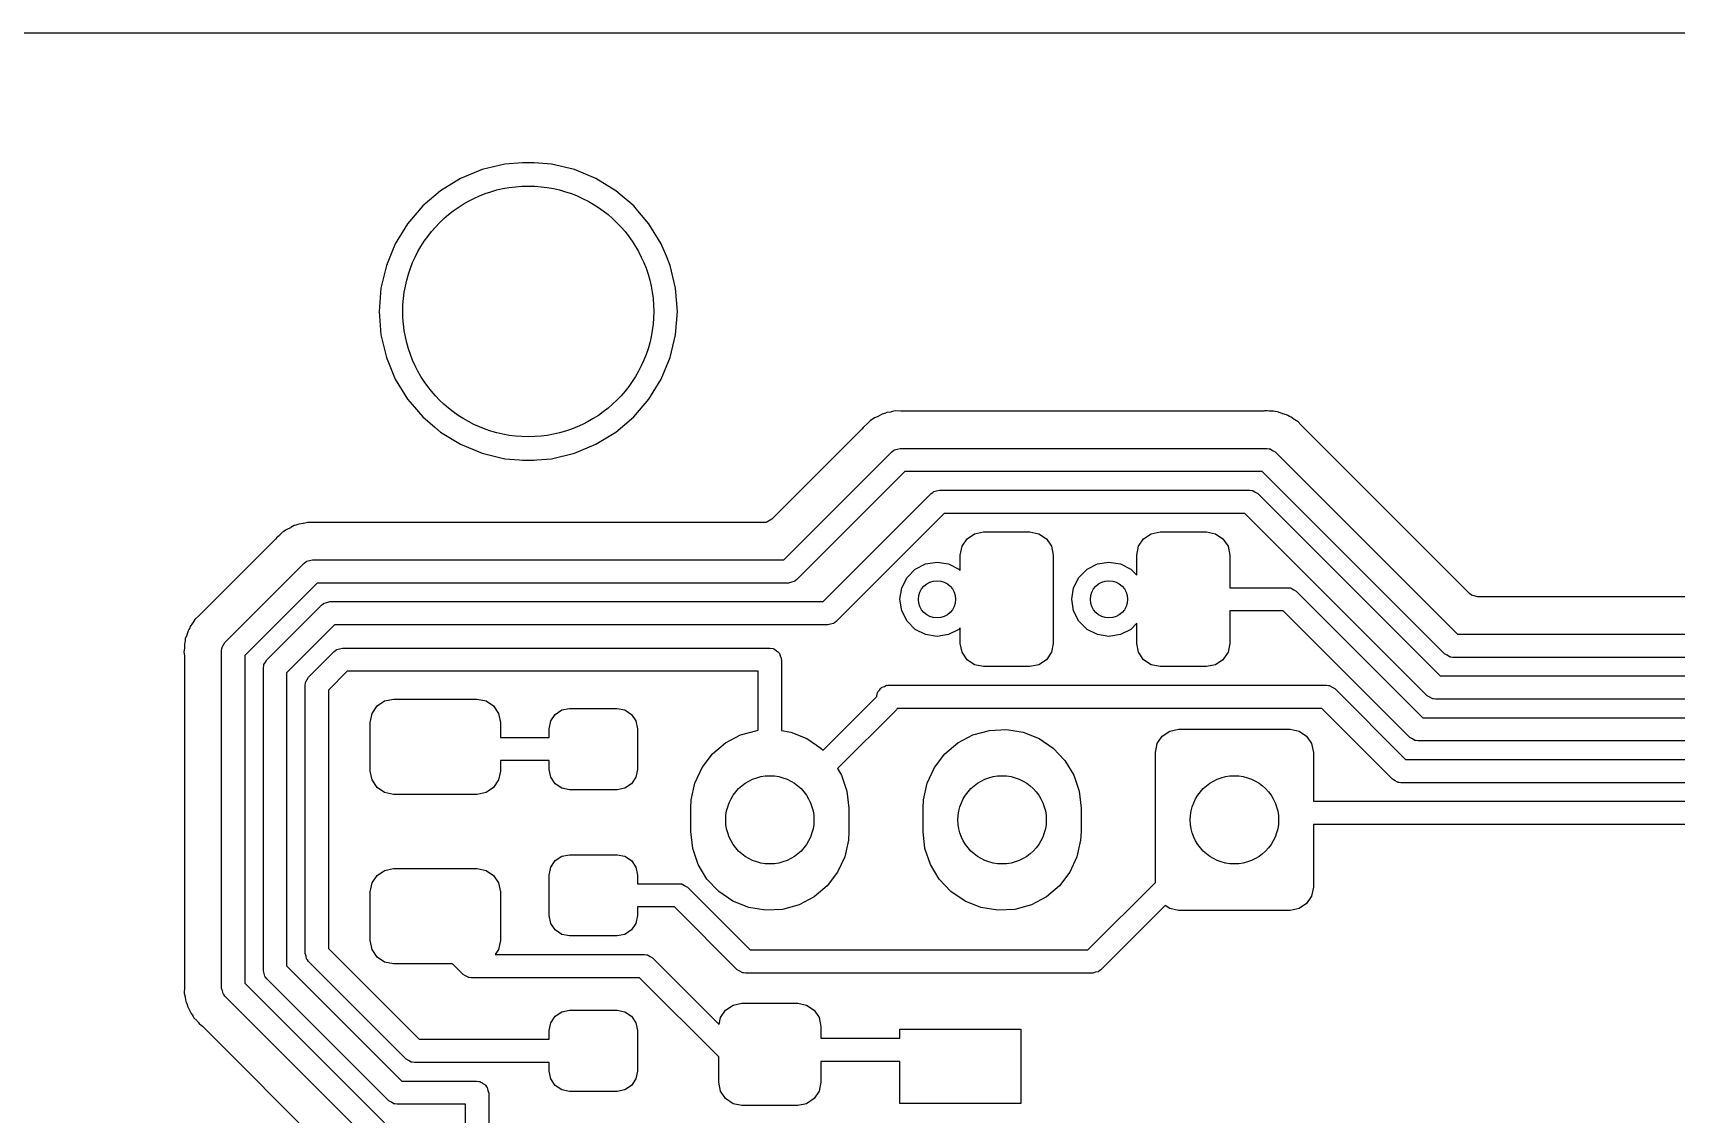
# Model space of a CAD drawing. Extents: x 0.71 to 7.56, y -5.16 to -0.79.
# Drawn here: x 1.444 to 2.14, y -1.246 to -0.787 of the extents above; entities that cross this region are included whole.
import ezdxf

# ---------------------------------------------------------------- set-up
doc = ezdxf.new("R2010")
doc.units = 0
doc.header["$MEASUREMENT"] = 0
doc.layers.add('BLACK', color=7, linetype='CONTINUOUS')

msp = doc.modelspace()

# ---------------------------------------------------------------- linework, layer by layer
at = {"layer": 'BLACK', "linetype": 'CONTINUOUS'}
for p, q in [((0.905618, -0.787421), (3.14472, -0.787421)), ((1.62485, -0.849194), (1.61639, -0.854376)), ((1.63401, -0.845399), (1.62485, -0.849194)), ((1.64366, -0.843083), (1.63401, -0.845399)), ((1.65107, -0.8425), (1.64366, -0.843083)), ((1.65602, -0.8425), (1.65107, -0.8425)), ((1.65107, -0.8425), (1.65107, -0.8425)), ((1.66343, -0.843083), (1.65602, -0.8425)), ((1.65602, -0.8425), (1.65602, -0.8425)), ((1.67308, -0.845399), (1.66343, -0.843083)), ((1.68224, -0.849194), (1.67308, -0.845399)), ((1.6907, -0.854376), (1.68224, -0.849194)), ((1.61639, -0.854376), (1.60885, -0.860818)), ((1.61639, -0.854376), (1.61639, -0.854376)), ((1.69246, -0.855887), (1.6907, -0.854376)), ((1.6907, -0.854376), (1.6907, -0.854376)), ((1.69824, -0.860818), (1.69246, -0.855887)), ((1.60885, -0.860818), (1.60241, -0.86836)), ((1.69994, -0.862812), (1.69824, -0.860818)), ((1.70468, -0.86836), (1.69994, -0.862812)), ((1.60241, -0.86836), (1.59723, -0.876817)), ((1.60241, -0.86836), (1.60241, -0.86836)), ((1.70986, -0.876817), (1.70468, -0.86836)), ((1.70468, -0.86836), (1.70468, -0.86836)), ((1.59723, -0.876817), (1.59343, -0.88598)), ((1.71206, -0.882131), (1.70986, -0.876817)), ((1.71366, -0.88598), (1.71206, -0.882131)), ((1.59343, -0.88598), (1.59111, -0.895624)), ((1.71597, -0.895624), (1.71366, -0.88598)), ((1.59111, -0.895624), (1.59034, -0.905512)), ((1.71675, -0.905512), (1.71597, -0.895624)), ((1.59034, -0.905512), (1.59111, -0.9154)), ((1.71597, -0.9154), (1.71675, -0.905512)), ((1.59111, -0.9154), (1.59343, -0.925044)), ((1.71366, -0.925044), (1.71597, -0.9154)), ((1.59343, -0.925044), (1.59723, -0.934207)), ((1.70986, -0.934207), (1.71366, -0.925044)), ((1.59723, -0.934207), (1.60241, -0.942664)), ((1.70468, -0.942664), (1.70986, -0.934207)), ((1.60241, -0.942664), (1.60241, -0.942664)), ((1.60241, -0.942664), (1.6044, -0.945001)), ((1.6044, -0.945001), (1.60885, -0.950206)), ((1.69824, -0.950206), (1.70468, -0.942664)), ((1.60885, -0.950206), (1.61392, -0.95454)), ((1.6907, -0.956647), (1.69824, -0.950206)), ((1.79712, -0.953203), (1.79584, -0.95425)), ((1.79731, -0.953036), (1.79712, -0.953203)), ((1.79848, -0.951864), (1.79731, -0.953036)), ((1.79905, -0.951543), (1.79848, -0.951864)), ((1.79974, -0.951075), (1.79905, -0.951543)), ((1.80025, -0.950661), (1.79974, -0.951075)), ((1.80177, -0.95), (1.80025, -0.950661)), ((1.80025, -0.950661), (1.80025, -0.950661)), ((1.80199, -0.949889), (1.80177, -0.95)), ((1.80344, -0.949076), (1.80199, -0.949889)), ((1.80407, -0.948921), (1.80344, -0.949076)), ((1.80486, -0.948656), (1.80407, -0.948921)), ((1.80546, -0.948395), (1.80486, -0.948656)), ((1.80711, -0.948169), (1.80546, -0.948395)), ((1.80735, -0.948122), (1.80711, -0.948169)), ((1.80896, -0.94773), (1.80735, -0.948122)), ((1.81145, -0.947815), (1.80896, -0.94773)), ((1.80896, -0.94773), (1.80896, -0.94773)), ((1.80896, -0.94773), (1.80896, -0.94773)), ((1.96435, -0.947815), (1.81145, -0.947815)), ((1.96518, -0.947744), (1.96435, -0.947815)), ((1.96546, -0.947696), (1.96518, -0.947744)), ((1.96582, -0.947633), (1.96546, -0.947696)), ((1.96677, -0.94773), (1.96582, -0.947633)), ((1.96582, -0.947633), (1.96582, -0.947633)), ((1.96747, -0.947802), (1.96677, -0.94773)), ((1.96772, -0.947815), (1.96747, -0.947802)), ((1.96938, -0.947815), (1.96772, -0.947815)), ((1.97001, -0.947992), (1.96938, -0.947815)), ((1.96938, -0.947815), (1.96938, -0.947815)), ((1.97083, -0.948147), (1.97001, -0.947992)), ((1.97148, -0.948214), (1.97083, -0.948147)), ((1.97169, -0.948299), (1.97148, -0.948214)), ((1.97148, -0.948214), (1.97148, -0.948214)), ((1.97148, -0.948214), (1.97148, -0.948214)), ((1.97302, -0.948822), (1.97169, -0.948299)), ((1.97326, -0.948902), (1.97302, -0.948822)), ((1.97486, -0.949349), (1.97326, -0.948902)), ((1.97542, -0.94969), (1.97486, -0.949349)), ((1.97616, -0.95006), (1.97542, -0.94969)), ((1.97643, -0.950168), (1.97616, -0.95006)), ((1.97677, -0.950301), (1.97643, -0.950168)), ((1.97737, -0.950755), (1.97677, -0.950301)), ((1.97809, -0.951302), (1.97737, -0.950755)), ((1.9783, -0.951443), (1.97809, -0.951302)), ((1.97971, -0.952304), (1.9783, -0.951443)), ((1.98094, -0.953613), (1.97971, -0.952304)), ((1.98141, -0.954125), (1.98094, -0.953613)), ((1.61392, -0.95454), (1.61639, -0.956647)), ((1.61639, -0.956647), (1.61639, -0.956647)), ((1.61639, -0.956647), (1.62485, -0.961829)), ((1.68224, -0.961829), (1.6907, -0.956647)), ((1.79492, -0.955422), (1.75671, -0.993629)), ((1.79546, -0.954786), (1.79492, -0.955422)), ((1.79584, -0.95425), (1.79546, -0.954786)), ((1.79584, -0.95425), (1.79584, -0.95425)), ((2.05242, -1.02513), (1.98141, -0.954125)), ((1.62485, -0.961829), (1.63401, -0.965625)), ((1.63401, -0.965625), (1.64366, -0.96794)), ((1.66343, -0.96794), (1.67308, -0.965625)), ((1.67308, -0.965625), (1.68224, -0.961829)), ((1.76182, -1.01083), (1.80762, -0.965024)), ((1.80762, -0.965024), (1.80832, -0.964497)), ((1.80832, -0.964497), (1.80844, -0.964364)), ((1.80844, -0.964364), (1.80854, -0.964334)), ((1.80854, -0.964334), (1.80874, -0.964185)), ((1.80874, -0.964185), (1.80993, -0.963926)), ((1.80993, -0.963926), (1.8111, -0.963583)), ((1.8111, -0.963583), (1.96654, -0.963583)), ((1.96654, -0.963583), (1.96741, -0.963708)), ((1.96741, -0.963708), (1.96758, -0.963695)), ((1.96758, -0.963695), (1.96768, -0.963747)), ((1.96768, -0.963747), (1.96792, -0.963782)), ((1.96792, -0.963782), (1.96895, -0.964441)), ((1.96895, -0.964441), (1.97002, -0.965024)), ((1.97002, -0.965024), (2.04731, -1.04232)), ((1.64366, -0.96794), (1.6498, -0.968424)), ((1.6498, -0.968424), (1.65107, -0.968524)), ((1.65107, -0.968524), (1.65107, -0.968524)), ((1.65107, -0.968524), (1.65602, -0.968524)), ((1.65602, -0.968524), (1.65719, -0.968432)), ((1.65719, -0.968432), (1.66343, -0.96794)), ((1.81314, -0.973425), (1.76733, -1.01923)), ((1.9645, -0.973425), (1.81314, -0.973425)), ((2.0418, -1.05072), (1.9645, -0.973425)), ((1.82539, -0.981901), (1.82658, -0.981642)), ((1.82658, -0.981642), (1.82774, -0.981299)), ((1.82774, -0.981299), (1.9592, -0.981299)), ((1.9592, -0.981299), (1.96007, -0.981424)), ((1.96007, -0.981424), (1.96024, -0.981412)), ((1.96024, -0.981412), (1.96034, -0.981463)), ((1.96034, -0.981463), (1.96058, -0.981499)), ((1.96058, -0.981499), (1.96161, -0.982157)), ((1.77846, -1.02854), (1.82426, -0.982741)), ((1.82426, -0.982741), (1.82497, -0.982214)), ((1.82497, -0.982214), (1.82508, -0.98208)), ((1.82508, -0.98208), (1.82519, -0.98205)), ((1.82519, -0.98205), (1.82539, -0.981901)), ((1.96161, -0.982157), (1.96268, -0.982741)), ((1.96268, -0.982741), (2.03998, -1.06004)), ((1.55646, -0.995639), (1.55586, -0.9959)), ((1.5581, -0.995413), (1.55646, -0.995639)), ((1.55835, -0.995366), (1.5581, -0.995413)), ((1.55996, -0.994974), (1.55835, -0.995366)), ((1.56245, -0.995059), (1.55996, -0.994974)), ((1.55996, -0.994974), (1.55996, -0.994974)), ((1.55996, -0.994974), (1.55996, -0.994974)), ((1.75326, -0.995059), (1.56245, -0.995059)), ((1.7543, -0.994947), (1.75326, -0.995059)), ((1.75671, -0.993629), (1.7543, -0.994947)), ((1.82978, -0.991142), (1.78398, -1.03694)), ((1.95716, -0.991142), (1.82978, -0.991142)), ((2.03446, -1.06844), (1.95716, -0.991142)), ((1.54645, -1.00203), (1.54592, -1.00267)), ((1.54683, -1.00149), (1.54645, -1.00203)), ((1.54812, -1.00045), (1.54683, -1.00149)), ((1.5483, -1.00028), (1.54812, -1.00045)), ((1.54948, -0.999108), (1.5483, -1.00028)), ((1.55005, -0.998787), (1.54948, -0.999108)), ((1.54948, -0.999108), (1.54948, -0.999108)), ((1.55074, -0.998319), (1.55005, -0.998787)), ((1.55124, -0.997905), (1.55074, -0.998319)), ((1.55276, -0.997244), (1.55124, -0.997905)), ((1.55124, -0.997905), (1.55124, -0.997905)), ((1.55299, -0.997133), (1.55276, -0.997244)), ((1.55443, -0.996321), (1.55299, -0.997133)), ((1.55507, -0.996165), (1.55443, -0.996321)), ((1.55443, -0.996321), (1.55443, -0.996321)), ((1.55586, -0.9959), (1.55507, -0.996165)), ((1.83736, -1.00509), (1.8395, -1.0019)), ((1.8395, -1.0019), (1.84269, -0.999765)), ((1.84269, -0.999765), (1.84646, -0.999016)), ((1.84646, -0.999016), (1.86614, -0.999016)), ((1.86614, -0.999016), (1.86991, -0.999765)), ((1.86991, -0.999765), (1.8731, -1.0019)), ((1.8731, -1.0019), (1.87524, -1.00509)), ((1.91217, -1.00509), (1.9143, -1.0019)), ((1.9143, -1.0019), (1.91749, -0.999765)), ((1.91749, -0.999765), (1.92126, -0.999016)), ((1.92126, -0.999016), (1.94094, -0.999016)), ((1.94094, -0.999016), (1.94471, -0.999765)), ((1.94471, -0.999765), (1.9479, -1.0019)), ((1.9479, -1.0019), (1.95004, -1.00509)), ((1.54592, -1.00267), (1.51416, -1.03442)), ((1.83661, -1.00886), (1.83736, -1.00509)), ((1.83661, -1.0154), (1.83661, -1.00886)), ((1.87524, -1.00509), (1.87598, -1.00886)), ((1.87598, -1.00886), (1.87598, -1.04626)), ((1.91142, -1.00886), (1.91217, -1.00509)), ((1.91142, -1.01739), (1.91142, -1.00886)), ((1.95004, -1.00509), (1.95079, -1.00886)), ((1.95079, -1.00886), (1.95079, -1.02264)), ((1.52506, -1.04582), (1.55861, -1.01227)), ((1.55861, -1.01227), (1.55932, -1.01174)), ((1.55932, -1.01174), (1.55943, -1.01161)), ((1.55943, -1.01161), (1.55954, -1.01158)), ((1.55954, -1.01158), (1.55974, -1.01143)), ((1.55974, -1.01143), (1.56093, -1.01117)), ((1.56093, -1.01117), (1.56209, -1.01083)), ((1.56209, -1.01083), (1.76182, -1.01083)), ((1.81403, -1.0183), (1.81752, -1.01482)), ((1.81752, -1.01482), (1.82191, -1.01258)), ((1.82191, -1.01258), (1.82677, -1.01181)), ((1.82677, -1.01181), (1.83164, -1.01258)), ((1.83164, -1.01258), (1.83603, -1.01482)), ((1.83603, -1.01482), (1.83661, -1.0154)), ((1.88685, -1.0183), (1.89033, -1.01482)), ((1.89033, -1.01482), (1.89472, -1.01258)), ((1.89472, -1.01258), (1.89959, -1.01181)), ((1.89959, -1.01181), (1.90445, -1.01258)), ((1.90445, -1.01258), (1.90884, -1.01482)), ((1.90884, -1.01482), (1.91142, -1.01739)), ((1.56413, -1.02067), (1.53346, -1.05134)), ((1.76385, -1.02067), (1.56413, -1.02067)), ((1.76502, -1.02033), (1.76385, -1.02067)), ((1.76621, -1.02007), (1.76502, -1.02033)), ((1.76641, -1.01992), (1.76621, -1.02007)), ((1.76652, -1.01989), (1.76641, -1.01992)), ((1.76663, -1.01975), (1.76652, -1.01989)), ((1.76733, -1.01923), (1.76663, -1.01975)), ((1.81102, -1.02756), (1.81179, -1.02269)), ((1.81179, -1.02269), (1.81403, -1.0183)), ((1.88384, -1.02756), (1.88461, -1.02269)), ((1.88461, -1.02269), (1.88685, -1.0183)), ((1.95079, -1.02264), (1.97548, -1.02264)), ((1.97548, -1.02264), (1.97635, -1.02276)), ((1.97635, -1.02276), (1.97653, -1.02275)), ((1.97653, -1.02275), (1.97662, -1.0228)), ((1.97662, -1.0228), (1.97687, -1.02284)), ((1.97687, -1.02284), (1.97789, -1.0235)), ((1.97789, -1.0235), (1.97896, -1.02408)), ((1.54278, -1.05316), (1.56595, -1.02998)), ((1.56595, -1.02998), (1.56666, -1.02946)), ((1.56666, -1.02946), (1.56677, -1.02932)), ((1.56677, -1.02932), (1.56688, -1.02929)), ((1.56688, -1.02929), (1.56707, -1.02915)), ((1.56707, -1.02915), (1.56827, -1.02889)), ((1.56827, -1.02889), (1.56943, -1.02854)), ((1.56943, -1.02854), (1.77846, -1.02854)), ((1.81179, -1.03243), (1.81102, -1.02756)), ((1.88461, -1.03243), (1.88384, -1.02756)), ((1.97896, -1.02408), (2.03264, -1.07776)), ((2.05323, -1.02578), (2.05242, -1.02513)), ((2.05587, -1.02656), (2.05323, -1.02578)), ((2.5202, -1.02656), (2.05587, -1.02656)), ((1.51234, -1.03612), (1.51148, -1.03754)), ((1.51416, -1.03442), (1.51234, -1.03612)), ((1.78398, -1.03694), (1.78328, -1.03747)), ((1.81403, -1.03682), (1.81179, -1.03243)), ((1.81752, -1.0403), (1.81403, -1.03682)), ((1.88685, -1.03682), (1.88461, -1.03243)), ((1.89033, -1.0403), (1.88685, -1.03682)), ((1.97344, -1.03248), (1.95079, -1.03248)), ((1.95079, -1.03248), (1.95079, -1.04626)), ((2.02712, -1.08616), (1.97344, -1.03248)), ((1.50825, -1.04436), (1.50819, -1.04501)), ((1.50886, -1.04281), (1.50825, -1.04435)), ((1.50825, -1.04435), (1.50825, -1.04436)), ((1.50894, -1.04258), (1.50886, -1.04281)), ((1.50939, -1.04098), (1.50894, -1.04258)), ((1.50973, -1.04042), (1.50939, -1.04098)), ((1.50939, -1.04098), (1.50939, -1.04098)), ((1.5101, -1.03967), (1.50973, -1.04042)), ((1.51034, -1.03906), (1.5101, -1.03967)), ((1.51134, -1.03774), (1.51034, -1.03906)), ((1.51034, -1.03906), (1.51034, -1.03906)), ((1.51148, -1.03754), (1.51134, -1.03774)), ((1.57147, -1.03839), (1.55118, -1.05868)), ((1.7805, -1.03839), (1.57147, -1.03839)), ((1.78167, -1.03804), (1.7805, -1.03839)), ((1.78286, -1.03778), (1.78167, -1.03804)), ((1.78306, -1.03763), (1.78286, -1.03778)), ((1.78316, -1.0376), (1.78306, -1.03763)), ((1.78328, -1.03747), (1.78316, -1.0376)), ((1.82191, -1.04254), (1.81752, -1.0403)), ((1.82677, -1.04331), (1.82191, -1.04254)), ((1.83164, -1.04254), (1.82677, -1.04331)), ((1.83603, -1.0403), (1.83164, -1.04254)), ((1.83661, -1.03971), (1.83603, -1.0403)), ((1.83661, -1.04626), (1.83661, -1.03971)), ((1.89472, -1.04254), (1.89033, -1.0403)), ((1.89959, -1.04331), (1.89472, -1.04254)), ((1.90445, -1.04254), (1.89959, -1.04331)), ((1.90884, -1.0403), (1.90445, -1.04254)), ((1.91142, -1.03773), (1.90884, -1.0403)), ((1.91142, -1.04626), (1.91142, -1.03773)), ((2.04731, -1.04232), (2.52875, -1.04232)), ((1.50784, -1.04836), (1.50767, -1.05001)), ((1.50767, -1.05001), (1.50767, -1.05001)), ((1.50767, -1.05001), (1.50778, -1.05066)), ((1.50778, -1.05066), (1.50785, -1.05149)), ((1.50785, -1.04811), (1.50784, -1.04836)), ((1.50803, -1.04582), (1.50785, -1.04646)), ((1.50785, -1.04646), (1.50785, -1.04811)), ((1.50819, -1.04501), (1.50803, -1.04582)), ((1.52362, -1.0493), (1.52375, -1.04843)), ((1.52362, -1.19236), (1.52362, -1.0493)), ((1.52373, -1.04825), (1.52379, -1.04816)), ((1.52375, -1.04843), (1.52373, -1.04825)), ((1.52379, -1.04816), (1.52382, -1.04791)), ((1.52382, -1.04791), (1.52448, -1.04689)), ((1.52448, -1.04689), (1.52506, -1.04582)), ((1.53346, -1.05134), (1.53346, -1.19032)), ((1.5605, -1.0605), (1.57132, -1.04967)), ((1.57132, -1.04967), (1.57203, -1.04914)), ((1.57203, -1.04914), (1.57214, -1.04901)), ((1.57214, -1.04901), (1.57225, -1.04898)), ((1.57225, -1.04898), (1.57244, -1.04883)), ((1.57244, -1.04883), (1.57363, -1.04857)), ((1.57363, -1.04857), (1.5748, -1.04823)), ((1.5748, -1.04823), (1.75591, -1.04823)), ((1.75591, -1.04823), (1.75729, -1.04843)), ((1.75729, -1.04843), (1.75759, -1.04862)), ((1.75759, -1.04862), (1.75795, -1.04867)), ((1.75795, -1.04867), (1.75874, -1.04936)), ((1.75874, -1.04936), (1.75962, -1.04993)), ((1.75962, -1.04993), (1.75977, -1.05025)), ((1.75977, -1.05025), (1.76005, -1.05049)), ((1.76005, -1.05049), (1.76034, -1.0515)), ((1.83736, -1.05003), (1.83661, -1.04626)), ((1.8395, -1.05322), (1.83736, -1.05003)), ((1.87524, -1.05003), (1.8731, -1.05322)), ((1.87598, -1.04626), (1.87524, -1.05003)), ((1.91217, -1.05003), (1.91142, -1.04626)), ((1.9143, -1.05322), (1.91217, -1.05003)), ((1.95004, -1.05003), (1.9479, -1.05322)), ((1.95079, -1.04626), (1.95004, -1.05003)), ((2.04286, -1.05131), (2.0418, -1.05072)), ((2.04389, -1.05197), (2.04286, -1.05131)), ((1.50785, -1.05149), (1.50785, -1.19201)), ((1.54134, -1.05664), (1.54146, -1.05577)), ((1.54134, -1.18502), (1.54134, -1.05664)), ((1.54145, -1.05559), (1.5415, -1.0555)), ((1.54146, -1.05577), (1.54145, -1.05559)), ((1.5415, -1.0555), (1.54154, -1.05525)), ((1.54154, -1.05525), (1.5422, -1.05423)), ((1.5422, -1.05423), (1.54278, -1.05316)), ((1.57684, -1.05807), (1.5689, -1.06601)), ((1.75098, -1.05807), (1.57684, -1.05807)), ((1.75098, -1.08309), (1.75098, -1.05807)), ((1.76034, -1.0515), (1.76078, -1.05245)), ((1.76078, -1.05245), (1.76073, -1.0528)), ((1.76073, -1.0528), (1.76083, -1.05315)), ((1.76083, -1.05315), (1.76083, -1.08324)), ((1.84269, -1.05535), (1.8395, -1.05322)), ((1.84646, -1.0561), (1.84269, -1.05535)), ((1.86614, -1.0561), (1.84646, -1.0561)), ((1.86991, -1.05535), (1.86614, -1.0561)), ((1.8731, -1.05322), (1.86991, -1.05535)), ((1.91749, -1.05535), (1.9143, -1.05322)), ((1.92126, -1.0561), (1.91749, -1.05535)), ((1.94094, -1.0561), (1.92126, -1.0561)), ((1.94471, -1.05535), (1.94094, -1.0561)), ((1.9479, -1.05322), (1.94471, -1.05535)), ((2.04414, -1.052), (2.04389, -1.05197)), ((2.04423, -1.05205), (2.04414, -1.052)), ((2.04441, -1.05204), (2.04423, -1.05205)), ((2.04528, -1.05217), (2.04441, -1.05204)), ((2.53079, -1.05217), (2.04528, -1.05217)), ((1.55118, -1.05868), (1.55118, -1.18298)), ((1.55906, -1.06398), (1.55918, -1.06311)), ((1.55906, -1.17768), (1.55906, -1.06398)), ((1.55917, -1.06293), (1.55922, -1.06284)), ((1.55918, -1.06311), (1.55917, -1.06293)), ((1.55922, -1.06284), (1.55925, -1.06259)), ((1.55925, -1.06259), (1.55991, -1.06157)), ((1.55991, -1.06157), (1.5605, -1.0605)), ((1.80231, -1.06606), (1.80288, -1.06518)), ((1.80288, -1.06518), (1.80321, -1.06503)), ((1.80321, -1.06503), (1.80344, -1.06476)), ((1.80344, -1.06476), (1.80445, -1.06446)), ((1.80445, -1.06446), (1.8054, -1.06403)), ((1.8054, -1.06403), (1.80576, -1.06408)), ((1.80576, -1.06408), (1.8061, -1.06398)), ((1.8061, -1.06398), (1.99176, -1.06398)), ((1.99176, -1.06398), (1.99263, -1.0641)), ((1.99263, -1.0641), (1.99281, -1.06409)), ((1.99281, -1.06409), (1.9929, -1.06414)), ((1.9929, -1.06414), (1.99315, -1.06418)), ((1.99315, -1.06418), (1.99418, -1.06483)), ((1.99418, -1.06483), (1.99524, -1.06542)), ((2.03998, -1.06004), (2.53609, -1.06004)), ((1.5689, -1.06601), (1.5689, -1.17565)), ((1.5895, -1.07276), (1.59269, -1.07063)), ((1.59269, -1.07063), (1.59646, -1.06988)), ((1.59646, -1.06988), (1.63189, -1.06988)), ((1.63189, -1.06988), (1.63566, -1.07063)), ((1.63566, -1.07063), (1.63885, -1.07276)), ((1.77845, -1.09156), (1.80119, -1.06882)), ((1.80119, -1.06882), (1.80138, -1.06751)), ((1.80138, -1.06751), (1.80157, -1.06721)), ((1.80157, -1.06721), (1.80163, -1.06685)), ((1.80163, -1.06685), (1.80231, -1.06606)), ((1.99524, -1.06542), (2.0253, -1.09547)), ((2.03553, -1.06902), (2.03446, -1.06844)), ((2.03655, -1.06968), (2.03553, -1.06902)), ((2.0368, -1.06972), (2.03655, -1.06968)), ((2.03689, -1.06977), (2.0368, -1.06972)), ((2.03707, -1.06976), (2.03689, -1.06977)), ((2.03794, -1.06988), (2.03707, -1.06976)), ((2.53813, -1.06988), (2.03794, -1.06988)), ((1.58661, -1.07972), (1.58736, -1.07596)), ((1.58736, -1.07596), (1.5895, -1.07276)), ((1.63885, -1.07276), (1.64098, -1.07596)), ((1.64098, -1.07596), (1.64173, -1.07972)), ((1.6624, -1.08243), (1.66306, -1.07914)), ((1.66306, -1.07914), (1.66492, -1.07634)), ((1.66492, -1.07634), (1.66772, -1.07447)), ((1.66772, -1.07447), (1.67101, -1.07382)), ((1.67101, -1.07382), (1.69119, -1.07382)), ((1.69119, -1.07382), (1.69449, -1.07447)), ((1.69449, -1.07447), (1.69728, -1.07634)), ((1.69728, -1.07634), (1.69915, -1.07914)), ((1.69915, -1.07914), (1.6998, -1.08243)), ((1.80958, -1.07435), (1.78461, -1.09932)), ((1.80987, -1.07382), (1.80958, -1.07435)), ((1.98973, -1.07382), (1.80987, -1.07382)), ((2.01978, -1.10387), (1.98973, -1.07382)), ((2.03264, -1.07776), (2.54343, -1.07776)), ((1.58661, -1.10039), (1.58661, -1.07972)), ((1.64173, -1.07972), (1.64173, -1.08612)), ((1.64173, -1.08612), (1.6624, -1.08612)), ((1.6624, -1.08612), (1.6624, -1.08243)), ((1.6998, -1.08243), (1.6998, -1.09966)), ((1.73713, -1.08844), (1.74352, -1.08505)), ((1.74352, -1.08505), (1.75049, -1.08312)), ((1.75049, -1.08312), (1.75098, -1.08309)), ((1.76083, -1.08324), (1.76486, -1.0839)), ((1.76486, -1.0839), (1.77158, -1.08658)), ((1.83555, -1.08844), (1.84194, -1.08505)), ((1.84194, -1.08505), (1.84892, -1.08312)), ((1.84892, -1.08312), (1.85614, -1.08273)), ((1.85614, -1.08273), (1.86328, -1.0839)), ((1.86328, -1.0839), (1.87001, -1.08658)), ((1.92004, -1.08875), (1.92217, -1.08556)), ((1.92217, -1.08556), (1.92537, -1.08343)), ((1.92537, -1.08343), (1.92913, -1.08268)), ((1.92913, -1.08268), (1.97638, -1.08268)), ((1.97638, -1.08268), (1.98014, -1.08343)), ((1.98014, -1.08343), (1.98334, -1.08556)), ((1.98334, -1.08556), (1.98547, -1.08875)), ((2.02819, -1.08674), (2.02712, -1.08616)), ((1.73161, -1.09313), (1.73713, -1.08844)), ((1.77158, -1.08658), (1.77757, -1.09064)), ((1.77757, -1.09064), (1.77845, -1.09156)), ((1.83004, -1.09313), (1.83555, -1.08844)), ((1.87001, -1.08658), (1.876, -1.09064)), ((1.876, -1.09064), (1.88097, -1.09589)), ((1.91929, -1.09252), (1.92004, -1.08875)), ((1.91929, -1.14757), (1.91929, -1.09252)), ((1.98547, -1.08875), (1.98622, -1.09252)), ((1.98622, -1.09252), (1.98622, -1.11319)), ((2.02921, -1.0874), (2.02819, -1.08674)), ((2.02946, -1.08743), (2.02921, -1.0874)), ((2.02955, -1.08749), (2.02946, -1.08743)), ((2.02973, -1.08747), (2.02955, -1.08749)), ((2.0306, -1.0876), (2.02973, -1.08747)), ((2.54547, -1.0876), (2.0306, -1.0876)), ((1.6624, -1.09596), (1.64173, -1.09596)), ((1.64173, -1.09596), (1.64173, -1.10039)), ((1.6624, -1.09966), (1.6624, -1.09596)), ((1.66306, -1.10295), (1.6624, -1.09966)), ((1.6998, -1.09966), (1.69915, -1.10295)), ((1.72419, -1.10546), (1.72723, -1.09889)), ((1.72723, -1.09889), (1.73161, -1.09313)), ((1.78461, -1.09932), (1.78628, -1.10209)), ((1.82262, -1.10546), (1.82566, -1.09889)), ((1.82566, -1.09889), (1.83004, -1.09313)), ((1.88097, -1.09589), (1.8847, -1.10209)), ((2.0253, -1.09547), (2.55077, -1.09547)), ((1.58736, -1.10416), (1.58661, -1.10039)), ((1.5895, -1.10735), (1.58736, -1.10416)), ((1.64098, -1.10416), (1.63885, -1.10735)), ((1.64173, -1.10039), (1.64098, -1.10416)), ((1.66492, -1.10575), (1.66306, -1.10295)), ((1.66772, -1.10761), (1.66492, -1.10575)), ((1.69728, -1.10575), (1.69449, -1.10761)), ((1.69915, -1.10295), (1.69728, -1.10575)), ((1.72264, -1.11252), (1.72419, -1.10546)), ((1.78628, -1.10209), (1.78859, -1.10895)), ((1.82106, -1.11252), (1.82262, -1.10546)), ((1.8847, -1.10209), (1.88701, -1.10895)), ((2.02085, -1.10446), (2.01978, -1.10387)), ((2.02187, -1.10512), (2.02085, -1.10446)), ((2.02212, -1.10515), (2.02187, -1.10512)), ((2.02221, -1.1052), (2.02212, -1.10515)), ((2.02239, -1.10519), (2.02221, -1.1052)), ((2.02326, -1.10531), (2.02239, -1.10519)), ((2.5528, -1.10531), (2.02326, -1.10531)), ((1.59269, -1.10949), (1.5895, -1.10735)), ((1.59646, -1.11024), (1.59269, -1.10949)), ((1.63189, -1.11024), (1.59646, -1.11024)), ((1.63566, -1.10949), (1.63189, -1.11024)), ((1.63885, -1.10735), (1.63566, -1.10949)), ((1.67101, -1.10827), (1.66772, -1.10761)), ((1.69119, -1.10827), (1.67101, -1.10827)), ((1.69449, -1.10761), (1.69119, -1.10827)), ((1.72244, -1.11614), (1.72264, -1.11252)), ((1.78859, -1.10895), (1.78937, -1.11614)), ((1.82087, -1.11614), (1.82106, -1.11252)), ((1.88701, -1.10895), (1.8878, -1.11614)), ((1.98622, -1.11319), (2.5581, -1.11319)), ((1.72244, -1.12598), (1.72244, -1.11614)), ((1.78937, -1.11614), (1.78937, -1.12598)), ((1.82087, -1.12598), (1.82087, -1.11614)), ((1.8878, -1.11614), (1.8878, -1.12598)), ((1.72322, -1.13318), (1.72244, -1.12598)), ((1.78937, -1.12598), (1.78917, -1.1296)), ((1.82165, -1.13318), (1.82087, -1.12598)), ((1.8878, -1.12598), (1.8876, -1.1296)), ((2.56014, -1.12303), (1.98622, -1.12303)), ((1.98622, -1.12303), (1.98622, -1.14961)), ((1.72553, -1.14004), (1.72322, -1.13318)), ((1.78917, -1.1296), (1.78762, -1.13667)), ((1.82396, -1.14004), (1.82165, -1.13318)), ((1.8876, -1.1296), (1.88604, -1.13667)), ((1.59269, -1.14248), (1.59646, -1.14173)), ((1.59646, -1.14173), (1.63189, -1.14173)), ((1.63189, -1.14173), (1.63566, -1.14248)), ((1.6624, -1.14444), (1.66306, -1.14114)), ((1.66306, -1.14114), (1.66492, -1.13835)), ((1.66492, -1.13835), (1.66772, -1.13648)), ((1.66772, -1.13648), (1.67101, -1.13583)), ((1.67101, -1.13583), (1.69119, -1.13583)), ((1.69119, -1.13583), (1.69449, -1.13648)), ((1.69449, -1.13648), (1.69728, -1.13835)), ((1.69728, -1.13835), (1.69915, -1.14114)), ((1.69915, -1.14114), (1.6998, -1.14444)), ((1.72926, -1.14624), (1.72553, -1.14004)), ((1.78762, -1.13667), (1.78458, -1.14324)), ((1.82769, -1.14624), (1.82396, -1.14004)), ((1.88604, -1.13667), (1.88301, -1.14324)), ((1.58661, -1.15157), (1.58736, -1.14781)), ((1.58736, -1.14781), (1.5895, -1.14462)), ((1.5895, -1.14462), (1.59269, -1.14248)), ((1.63566, -1.14248), (1.63885, -1.14462)), ((1.63885, -1.14462), (1.64098, -1.14781)), ((1.64098, -1.14781), (1.64173, -1.15157)), ((1.6624, -1.16166), (1.6624, -1.14444)), ((1.6998, -1.14444), (1.6998, -1.14813)), ((1.6998, -1.14813), (1.71755, -1.14813)), ((1.71755, -1.14813), (1.71842, -1.14825)), ((1.71842, -1.14825), (1.7186, -1.14824)), ((1.7186, -1.14824), (1.71869, -1.14829)), ((1.71869, -1.14829), (1.71894, -1.14833)), ((1.71894, -1.14833), (1.71996, -1.14899)), ((1.73424, -1.15149), (1.72926, -1.14624)), ((1.78458, -1.14324), (1.7802, -1.149)), ((1.83267, -1.15149), (1.82769, -1.14624)), ((1.88301, -1.14324), (1.87863, -1.149)), ((1.89068, -1.17618), (1.91929, -1.14757)), ((1.58661, -1.17224), (1.58661, -1.15157)), ((1.64173, -1.15157), (1.64173, -1.17224)), ((1.71996, -1.14899), (1.72103, -1.14957)), ((1.72103, -1.14957), (1.74764, -1.17618)), ((1.74023, -1.15555), (1.73424, -1.15149)), ((1.74695, -1.15823), (1.74023, -1.15555)), ((1.77469, -1.15368), (1.76829, -1.15707)), ((1.7802, -1.149), (1.77469, -1.15368)), ((1.83866, -1.15555), (1.83267, -1.15149)), ((1.84538, -1.15823), (1.83866, -1.15555)), ((1.87311, -1.15368), (1.86672, -1.15707)), ((1.87863, -1.149), (1.87311, -1.15368)), ((1.98547, -1.15337), (1.98334, -1.15657)), ((1.98622, -1.14961), (1.98547, -1.15337)), ((1.66306, -1.16496), (1.6624, -1.16166)), ((1.6998, -1.16166), (1.69915, -1.16496)), ((1.71551, -1.15797), (1.6998, -1.15797)), ((1.6998, -1.15797), (1.6998, -1.16166)), ((1.74212, -1.18458), (1.71551, -1.15797)), ((1.75409, -1.1594), (1.74695, -1.15823)), ((1.76132, -1.15901), (1.75409, -1.1594)), ((1.76829, -1.15707), (1.76132, -1.15901)), ((1.85252, -1.1594), (1.84538, -1.15823)), ((1.85974, -1.15901), (1.85252, -1.1594)), ((1.86672, -1.15707), (1.85974, -1.15901)), ((1.9234, -1.15738), (1.8962, -1.18458)), ((1.92537, -1.1587), (1.9234, -1.15738)), ((1.92913, -1.15945), (1.92537, -1.1587)), ((1.97638, -1.15945), (1.92913, -1.15945)), ((1.98014, -1.1587), (1.97638, -1.15945)), ((1.98334, -1.15657), (1.98014, -1.1587)), ((1.66492, -1.16775), (1.66306, -1.16496)), ((1.66772, -1.16962), (1.66492, -1.16775)), ((1.67101, -1.17028), (1.66772, -1.16962)), ((1.69449, -1.16962), (1.69119, -1.17028)), ((1.69728, -1.16775), (1.69449, -1.16962)), ((1.69915, -1.16496), (1.69728, -1.16775)), ((1.5689, -1.17565), (1.60733, -1.21407)), ((1.58736, -1.17601), (1.58661, -1.17224)), ((1.5895, -1.1792), (1.58736, -1.17601)), ((1.64098, -1.17601), (1.63955, -1.17815)), ((1.64173, -1.17224), (1.64098, -1.17601)), ((1.69119, -1.17028), (1.67101, -1.17028)), ((1.74764, -1.17618), (1.89068, -1.17618)), ((1.55118, -1.18298), (1.59999, -1.23179)), ((1.5594, -1.17885), (1.55906, -1.17768)), ((1.55966, -1.18004), (1.5594, -1.17885)), ((1.55981, -1.18024), (1.55966, -1.18004)), ((1.55984, -1.18034), (1.55981, -1.18024)), ((1.55997, -1.18046), (1.55984, -1.18034)), ((1.5605, -1.18116), (1.55997, -1.18046)), ((1.60181, -1.22248), (1.5605, -1.18116)), ((1.59269, -1.18134), (1.5895, -1.1792)), ((1.59646, -1.18209), (1.59269, -1.18134)), ((1.62149, -1.18209), (1.59646, -1.18209)), ((1.62595, -1.18655), (1.62149, -1.18209)), ((1.63955, -1.17815), (1.70276, -1.17815)), ((1.70276, -1.17815), (1.70363, -1.17827)), ((1.70363, -1.17827), (1.7038, -1.17826)), ((1.7038, -1.17826), (1.7039, -1.17831)), ((1.7039, -1.17831), (1.70414, -1.17835)), ((1.70414, -1.17835), (1.70517, -1.17901)), ((1.70517, -1.17901), (1.70624, -1.17959)), ((1.70624, -1.17959), (1.73443, -1.20778)), ((1.53346, -1.19032), (1.59265, -1.24951)), ((1.54168, -1.18619), (1.54134, -1.18502)), ((1.54194, -1.18738), (1.54168, -1.18619)), ((1.54209, -1.18758), (1.54194, -1.18738)), ((1.54212, -1.18768), (1.54209, -1.18758)), ((1.54225, -1.1878), (1.54212, -1.18768)), ((1.54278, -1.1885), (1.54225, -1.1878)), ((1.59447, -1.24019), (1.54278, -1.1885)), ((1.62702, -1.18713), (1.62595, -1.18655)), ((1.62804, -1.18779), (1.62702, -1.18713)), ((1.62829, -1.18783), (1.62804, -1.18779)), ((1.62838, -1.18788), (1.62829, -1.18783)), ((1.62856, -1.18787), (1.62838, -1.18788)), ((1.62943, -1.18799), (1.62856, -1.18787)), ((1.70072, -1.18799), (1.62943, -1.18799)), ((1.73425, -1.22153), (1.70072, -1.18799)), ((1.74319, -1.18517), (1.74212, -1.18458)), ((1.74422, -1.18582), (1.74319, -1.18517)), ((1.74446, -1.18586), (1.74422, -1.18582)), ((1.74456, -1.18591), (1.74446, -1.18586)), ((1.74473, -1.1859), (1.74456, -1.18591)), ((1.7456, -1.18602), (1.74473, -1.1859)), ((1.89272, -1.18602), (1.7456, -1.18602)), ((1.89388, -1.18568), (1.89272, -1.18602)), ((1.89508, -1.18542), (1.89388, -1.18568)), ((1.89527, -1.18527), (1.89508, -1.18542)), ((1.89538, -1.18524), (1.89527, -1.18527)), ((1.89549, -1.18511), (1.89538, -1.18524)), ((1.8962, -1.18458), (1.89549, -1.18511)), ((1.50785, -1.19201), (1.50777, -1.19448)), ((1.50777, -1.19448), (1.50777, -1.1945)), ((1.50777, -1.1945), (1.50816, -1.19611)), ((1.50816, -1.19611), (1.50821, -1.19635)), ((1.50821, -1.19635), (1.50843, -1.198)), ((1.52397, -1.19353), (1.52362, -1.19236)), ((1.52422, -1.19472), (1.52397, -1.19353)), ((1.52437, -1.19492), (1.52422, -1.19472)), ((1.5244, -1.19502), (1.52437, -1.19492)), ((1.52454, -1.19514), (1.5244, -1.19502)), ((1.52506, -1.19584), (1.52454, -1.19514)), ((1.58713, -1.25791), (1.52506, -1.19584)), ((1.50843, -1.198), (1.5087, -1.1986)), ((1.5087, -1.1986), (1.50896, -1.19939)), ((1.50896, -1.19939), (1.50912, -1.20002)), ((1.50912, -1.20002), (1.50912, -1.20002)), ((1.50912, -1.20002), (1.50993, -1.20147)), ((1.50993, -1.20147), (1.51004, -1.20169)), ((1.51004, -1.20169), (1.5107, -1.20321)), ((1.5107, -1.20321), (1.51111, -1.20372)), ((1.51111, -1.20372), (1.51158, -1.20441)), ((1.51158, -1.20441), (1.5119, -1.20498)), ((1.66306, -1.20709), (1.66492, -1.20429)), ((1.66492, -1.20429), (1.66772, -1.20243)), ((1.66772, -1.20243), (1.67101, -1.20177)), ((1.67101, -1.20177), (1.69119, -1.20177)), ((1.69119, -1.20177), (1.69449, -1.20243)), ((1.69449, -1.20243), (1.69728, -1.20429)), ((1.69728, -1.20429), (1.69915, -1.20709)), ((1.735, -1.20489), (1.73713, -1.2017)), ((1.73713, -1.2017), (1.74033, -1.19957)), ((1.74033, -1.19957), (1.74409, -1.19882)), ((1.74409, -1.19882), (1.76772, -1.19882)), ((1.76772, -1.19882), (1.77148, -1.19957)), ((1.77148, -1.19957), (1.77468, -1.2017)), ((1.77468, -1.2017), (1.77681, -1.20489)), ((1.5119, -1.20498), (1.51308, -1.20615)), ((1.51308, -1.20615), (1.51324, -1.20634)), ((1.51324, -1.20634), (1.51369, -1.20689)), ((1.51369, -1.20689), (1.51429, -1.20762)), ((1.51429, -1.20762), (1.51482, -1.208)), ((1.51482, -1.208), (1.51546, -1.20854)), ((1.51546, -1.20854), (1.57573, -1.26881)), ((1.6624, -1.21038), (1.66306, -1.20709)), ((1.6624, -1.21407), (1.6624, -1.21038)), ((1.69915, -1.20709), (1.6998, -1.21038)), ((1.6998, -1.21038), (1.6998, -1.22761)), ((1.73443, -1.20778), (1.735, -1.20489)), ((1.77681, -1.20489), (1.77756, -1.20866)), ((1.77756, -1.20866), (1.77756, -1.21358)), ((1.81102, -1.21358), (1.81102, -1.20984)), ((1.81102, -1.20984), (1.8622, -1.20984)), ((1.8622, -1.20984), (1.8622, -1.24134)), ((1.60733, -1.21407), (1.6624, -1.21407)), ((1.77756, -1.21358), (1.81102, -1.21358)), ((1.60288, -1.22306), (1.60181, -1.22248)), ((1.6039, -1.22372), (1.60288, -1.22306)), ((1.60415, -1.22375), (1.6039, -1.22372)), ((1.60424, -1.2238), (1.60415, -1.22375)), ((1.60442, -1.22379), (1.60424, -1.2238)), ((1.60529, -1.22392), (1.60442, -1.22379)), ((1.6624, -1.22392), (1.60529, -1.22392)), ((1.6624, -1.22761), (1.6624, -1.22392)), ((1.73425, -1.23228), (1.73425, -1.22153)), ((1.81102, -1.22343), (1.77756, -1.22343)), ((1.77756, -1.22343), (1.77756, -1.23228)), ((1.81102, -1.24134), (1.81102, -1.22343)), ((1.59999, -1.23179), (1.63165, -1.23179)), ((1.63165, -1.23179), (1.63252, -1.23192)), ((1.63252, -1.23192), (1.6327, -1.2319)), ((1.6327, -1.2319), (1.63279, -1.23196)), ((1.63279, -1.23196), (1.63304, -1.23199)), ((1.63304, -1.23199), (1.63375, -1.23245)), ((1.66306, -1.2309), (1.6624, -1.22761)), ((1.66492, -1.2337), (1.66306, -1.2309)), ((1.69915, -1.2309), (1.69728, -1.2337)), ((1.6998, -1.22761), (1.69915, -1.2309)), ((1.735, -1.23605), (1.73425, -1.23228)), ((1.77756, -1.23228), (1.77681, -1.23605)), ((1.63375, -1.23245), (1.63393, -1.23247)), ((1.63393, -1.23247), (1.63426, -1.23276)), ((1.63426, -1.23276), (1.63513, -1.23323)), ((1.63513, -1.23323), (1.63537, -1.23347)), ((1.63537, -1.23347), (1.6359, -1.23417)), ((1.6359, -1.23417), (1.63603, -1.23429)), ((1.63603, -1.23429), (1.63606, -1.23439)), ((1.63606, -1.23439), (1.63621, -1.23459)), ((1.63621, -1.23459), (1.63647, -1.23578)), ((1.63647, -1.23578), (1.63681, -1.23695)), ((1.63681, -1.23695), (1.63681, -1.30013)), ((1.66772, -1.23556), (1.66492, -1.2337)), ((1.67101, -1.23622), (1.66772, -1.23556)), ((1.69119, -1.23622), (1.67101, -1.23622)), ((1.69449, -1.23556), (1.69119, -1.23622)), ((1.69728, -1.2337), (1.69449, -1.23556)), ((1.73713, -1.23924), (1.735, -1.23605)), ((1.74033, -1.24138), (1.73713, -1.23924)), ((1.77468, -1.23924), (1.77148, -1.24138)), ((1.77681, -1.23605), (1.77468, -1.23924)), ((1.59554, -1.24078), (1.59447, -1.24019)), ((1.59656, -1.24143), (1.59554, -1.24078)), ((1.59681, -1.24147), (1.59656, -1.24143)), ((1.5969, -1.24152), (1.59681, -1.24147)), ((1.59708, -1.24151), (1.5969, -1.24152)), ((1.59795, -1.24163), (1.59708, -1.24151)), ((1.62697, -1.24163), (1.59795, -1.24163)), ((1.62697, -1.30217), (1.62697, -1.24163)), ((1.74409, -1.24213), (1.74033, -1.24138)), ((1.76772, -1.24213), (1.74409, -1.24213)), ((1.77148, -1.24138), (1.76772, -1.24213)), ((1.8622, -1.24134), (1.81102, -1.24134))]:
    msp.add_line(p, q, dxfattribs=at)
at = {"layer": 'BLACK'}
for centre, radius in [((1.65354, -0.905512), 0.05315), ((1.82677, -1.02756), 0.007874), ((1.89959, -1.02756), 0.007874), ((1.75591, -1.12106), 0.018701), ((1.85433, -1.12106), 0.018701), ((1.95276, -1.12106), 0.018701)]:
    msp.add_circle(centre, radius, dxfattribs=at)

doc.saveas('drawing.dxf')
